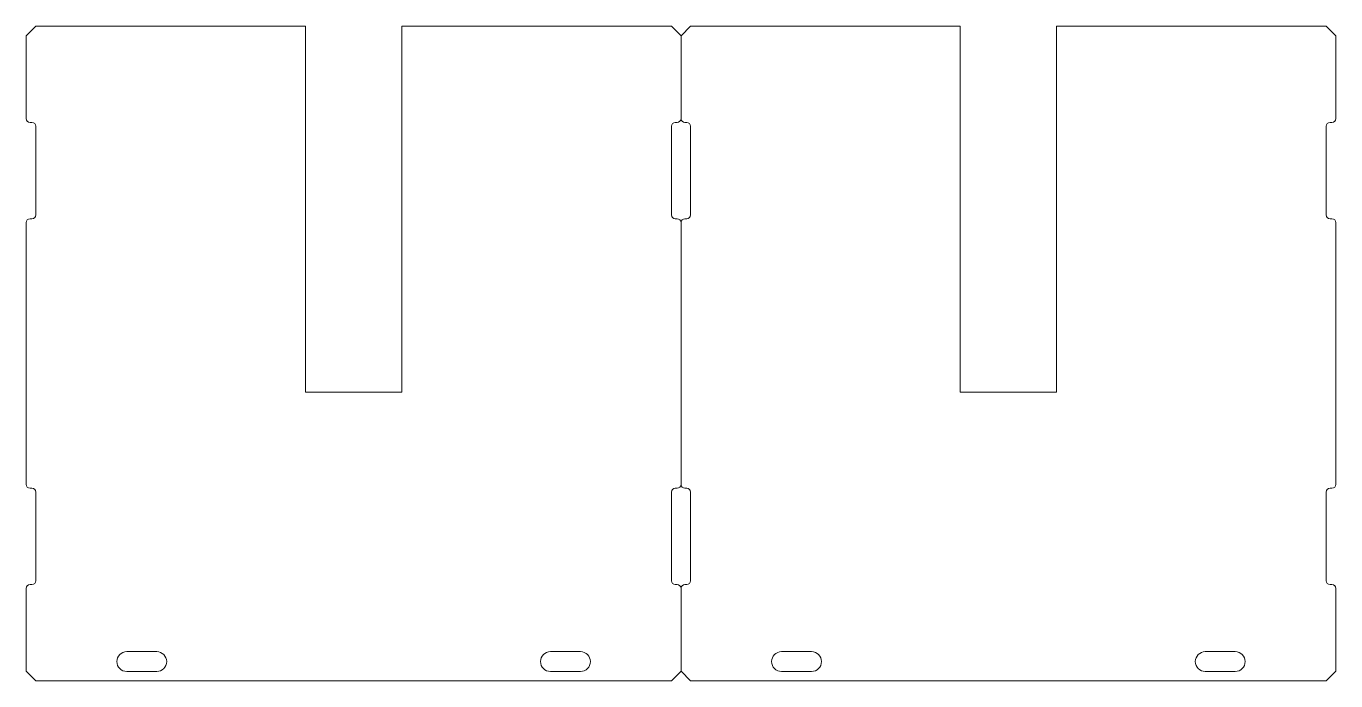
# Model space of a CAD drawing. Header units: millimetres. Extents: x -141 to 539, y -57 to 283.
import ezdxf

# ---------------------------------------------------------------- set-up
doc = ezdxf.new("R2010")
doc.units = ezdxf.units.MM

msp = doc.modelspace()

# ---------------------------------------------------------------- linework, layer by layer
at = {"color": 7, "linetype": 'Continuous', "lineweight": 15}
for p, q in [((-136.46, 283.25), (-141.46, 278.25)), ((3.54, 283.25), (-136.46, 283.25)), ((3.54, 93.25), (3.54, 283.25)), ((193.54, 283.25), (53.54, 283.25)), ((53.54, 283.25), (53.54, 93.25)), ((198.54, 278.25), (193.54, 283.25)), ((198.54, 278.25), (203.54, 283.25)), ((203.54, 283.25), (343.54, 283.25)), ((343.54, 283.25), (343.54, 93.25)), ((393.54, 283.25), (533.54, 283.25)), ((393.54, 93.25), (393.54, 283.25)), ((533.54, 283.25), (538.54, 278.25)), ((-141.46, 278.25), (-141.46, 235.25)), ((198.54, 235.25), (198.54, 278.25)), ((538.54, 278.25), (538.54, 235.25)), ((-139.46, 233.25), (-138.46, 233.25)), ((-136.46, 231.25), (-136.46, 185.25)), ((193.54, 185.25), (193.54, 231.25)), ((195.54, 233.25), (196.54, 233.25)), ((201.54, 233.25), (200.54, 233.25)), ((203.54, 185.25), (203.54, 231.25)), ((533.54, 231.25), (533.54, 185.25)), ((536.54, 233.25), (535.54, 233.25)), ((-141.46, 181.25), (-141.46, 45.25)), ((-138.46, 183.25), (-139.46, 183.25)), ((196.54, 183.25), (195.54, 183.25)), ((198.54, 45.25), (198.54, 181.25)), ((200.54, 183.25), (201.54, 183.25)), ((535.54, 183.25), (536.54, 183.25)), ((538.54, 181.25), (538.54, 45.25)), ((53.54, 93.25), (3.54, 93.25)), ((343.54, 93.25), (393.54, 93.25)), ((-139.46, 43.25), (-138.46, 43.25)), ((-136.46, 41.25), (-136.46, -4.75)), ((193.54, -4.75), (193.54, 41.25)), ((195.54, 43.25), (196.54, 43.25)), ((201.54, 43.25), (200.54, 43.25)), ((203.54, -4.75), (203.54, 41.25)), ((533.54, 41.25), (533.54, -4.75)), ((536.54, 43.25), (535.54, 43.25)), ((-138.46, -6.75), (-139.46, -6.75)), ((196.54, -6.75), (195.54, -6.75)), ((200.54, -6.75), (201.54, -6.75)), ((535.54, -6.75), (536.54, -6.75)), ((-141.46, -8.75), (-141.46, -51.75)), ((198.54, -51.75), (198.54, -8.75)), ((538.54, -8.75), (538.54, -51.75)), ((-73.66, -41.6), (-89.26, -41.6)), ((146.34, -41.6), (130.74, -41.6)), ((250.74, -41.6), (266.34, -41.6)), ((470.74, -41.6), (486.34, -41.6)), ((-141.46, -51.75), (-136.46, -56.75)), ((-89.26, -51.9), (-73.66, -51.9)), ((130.74, -51.9), (146.34, -51.9)), ((193.54, -56.75), (198.54, -51.75)), ((203.54, -56.75), (198.54, -51.75)), ((266.34, -51.9), (250.74, -51.9)), ((486.34, -51.9), (470.74, -51.9)), ((538.54, -51.75), (533.54, -56.75)), ((-136.46, -56.75), (193.54, -56.75)), ((533.54, -56.75), (203.54, -56.75))]:
    msp.add_line(p, q, dxfattribs=at)
for centre, radius, start, end in [((-139.46, 235.25), 2, 180, 270), ((-138.46, 231.25), 2, 0, 90), ((195.54, 231.25), 2, 90, 180), ((196.54, 235.25), 2, 270, 0), ((200.54, 235.25), 2, 180, 270), ((201.54, 231.25), 2, 0, 90), ((535.54, 231.25), 2, 90, 180), ((536.54, 235.25), 2, 270, 0), ((-138.46, 185.25), 2, 270, 0), ((195.54, 185.25), 2, 180, 270), ((201.54, 185.25), 2, 270, 0), ((535.54, 185.25), 2, 180, 270), ((-139.46, 181.25), 2, 90, 180), ((196.54, 181.25), 2, 0, 90), ((200.54, 181.25), 2, 90, 180), ((536.54, 181.25), 2, 0, 90), ((-139.46, 45.25), 2, 180, 270), ((-138.46, 41.25), 2, 0, 90), ((195.54, 41.25), 2, 90, 180), ((196.54, 45.25), 2, 270, 0), ((200.54, 45.25), 2, 180, 270), ((201.54, 41.25), 2, 0, 90), ((535.54, 41.25), 2, 90, 180), ((536.54, 45.25), 2, 270, 0), ((-139.46, -8.75), 2, 90, 180), ((-138.46, -4.75), 2, 270, 0), ((195.54, -4.75), 2, 180, 270), ((196.54, -8.75), 2, 0, 90), ((200.54, -8.75), 2, 90, 180), ((201.54, -4.75), 2, 270, 0), ((535.54, -4.75), 2, 180, 270), ((536.54, -8.75), 2, 0, 90), ((-89.26, -46.75), 5.15, 90, 270), ((-73.66, -46.75), 5.15, 270, 90), ((130.74, -46.75), 5.15, 90, 270), ((146.34, -46.75), 5.15, 270, 90), ((250.74, -46.75), 5.15, 90, 270), ((266.34, -46.75), 5.15, 270, 90), ((470.74, -46.75), 5.15, 90, 270), ((486.34, -46.75), 5.15, 270, 90)]:
    msp.add_arc(centre, radius, start, end, dxfattribs=at)

doc.saveas('drawing.dxf')
